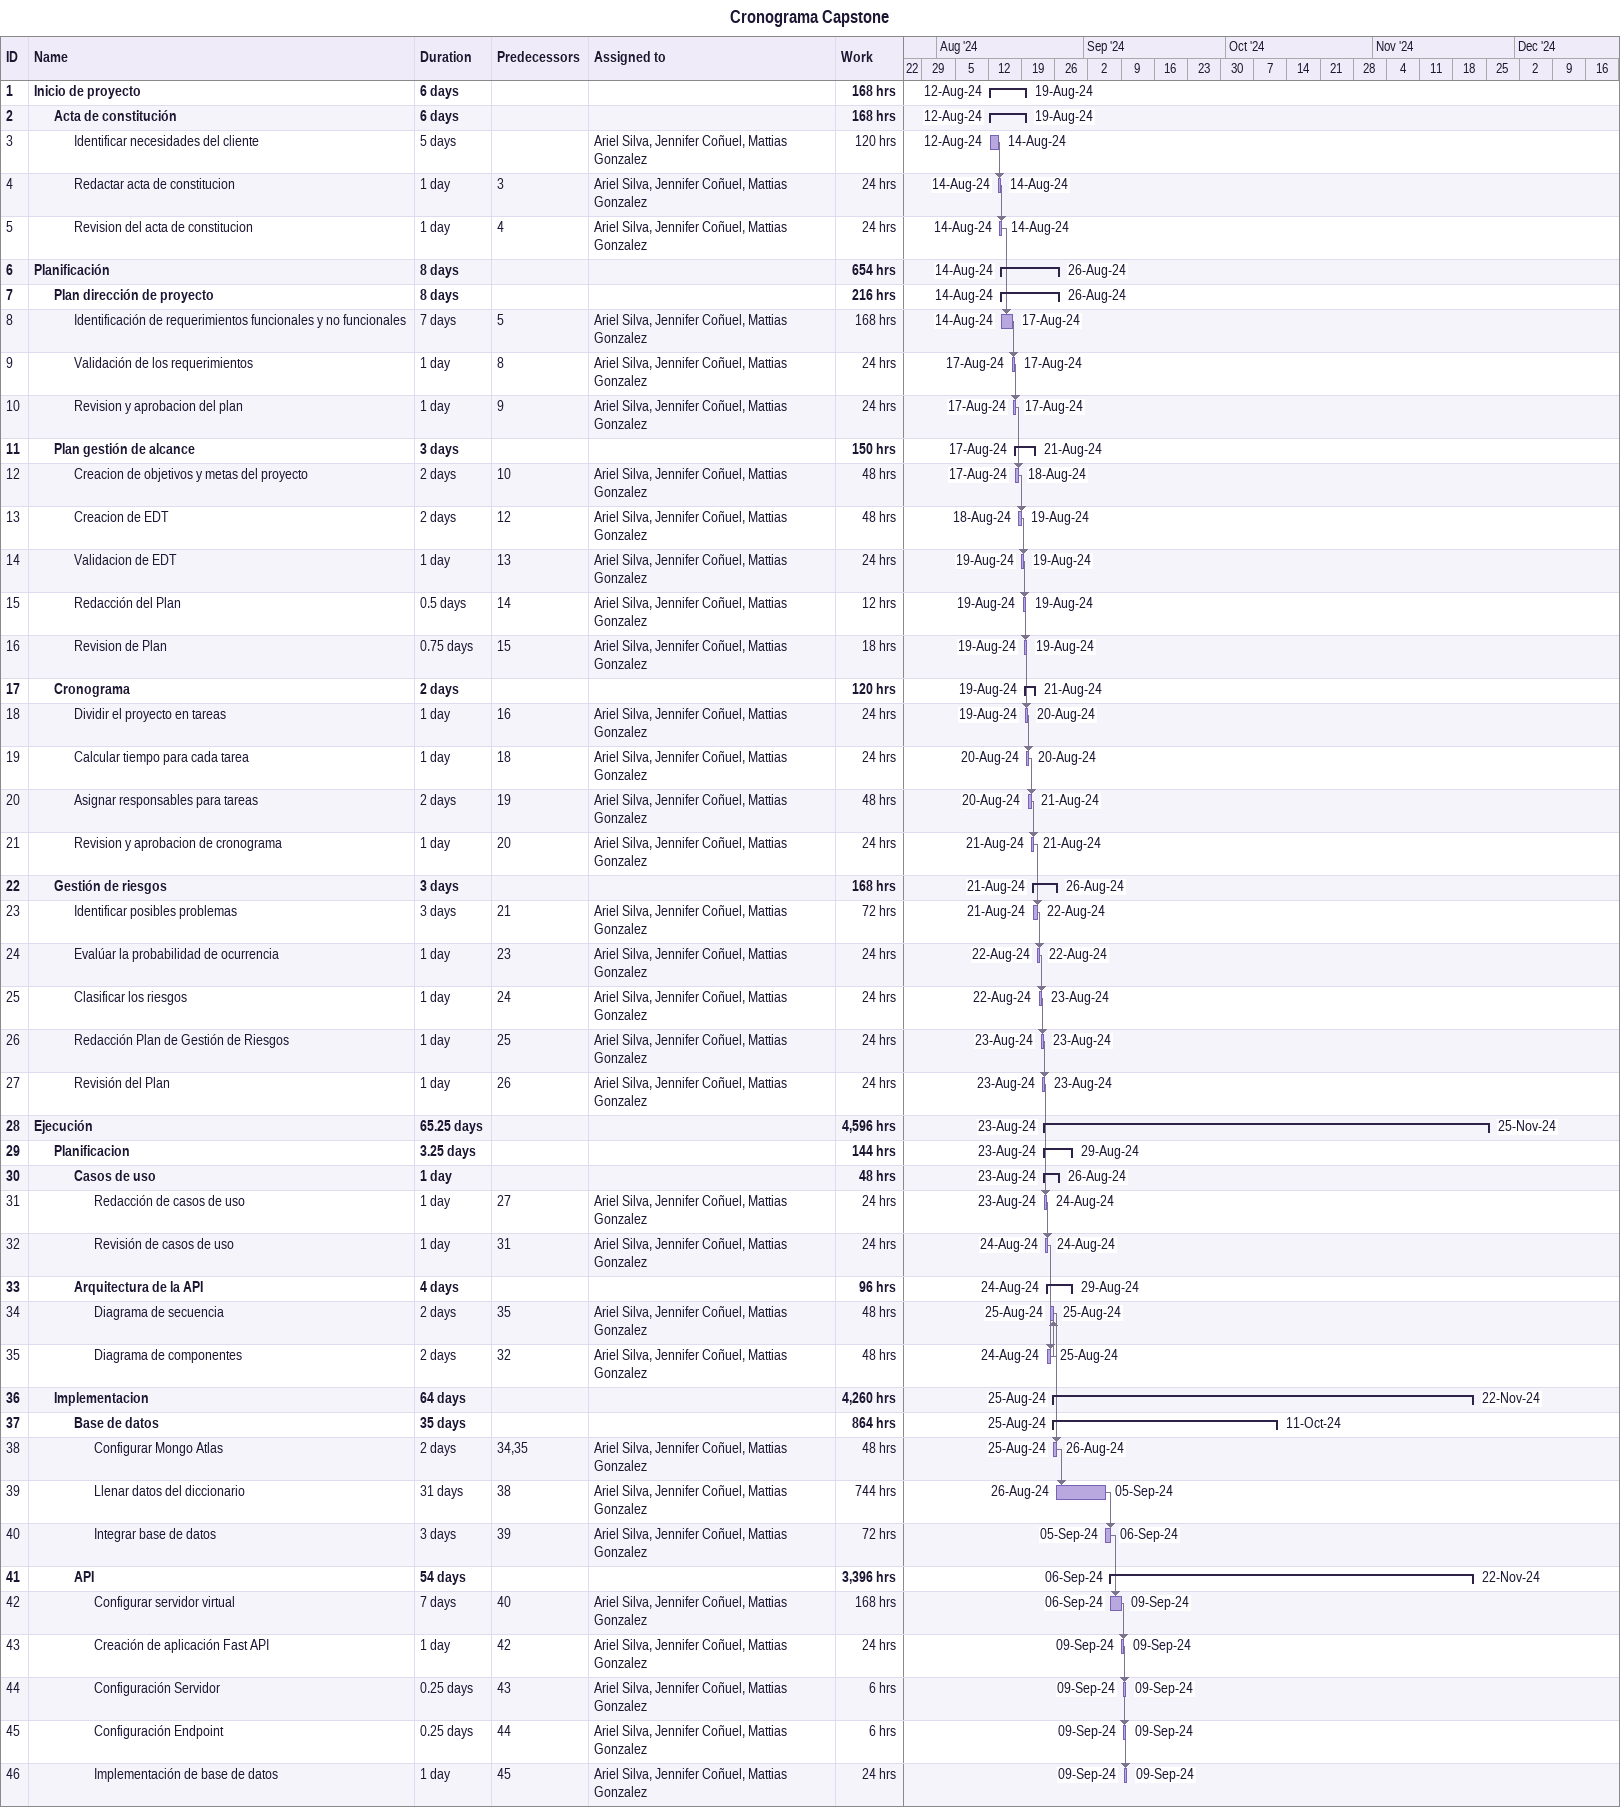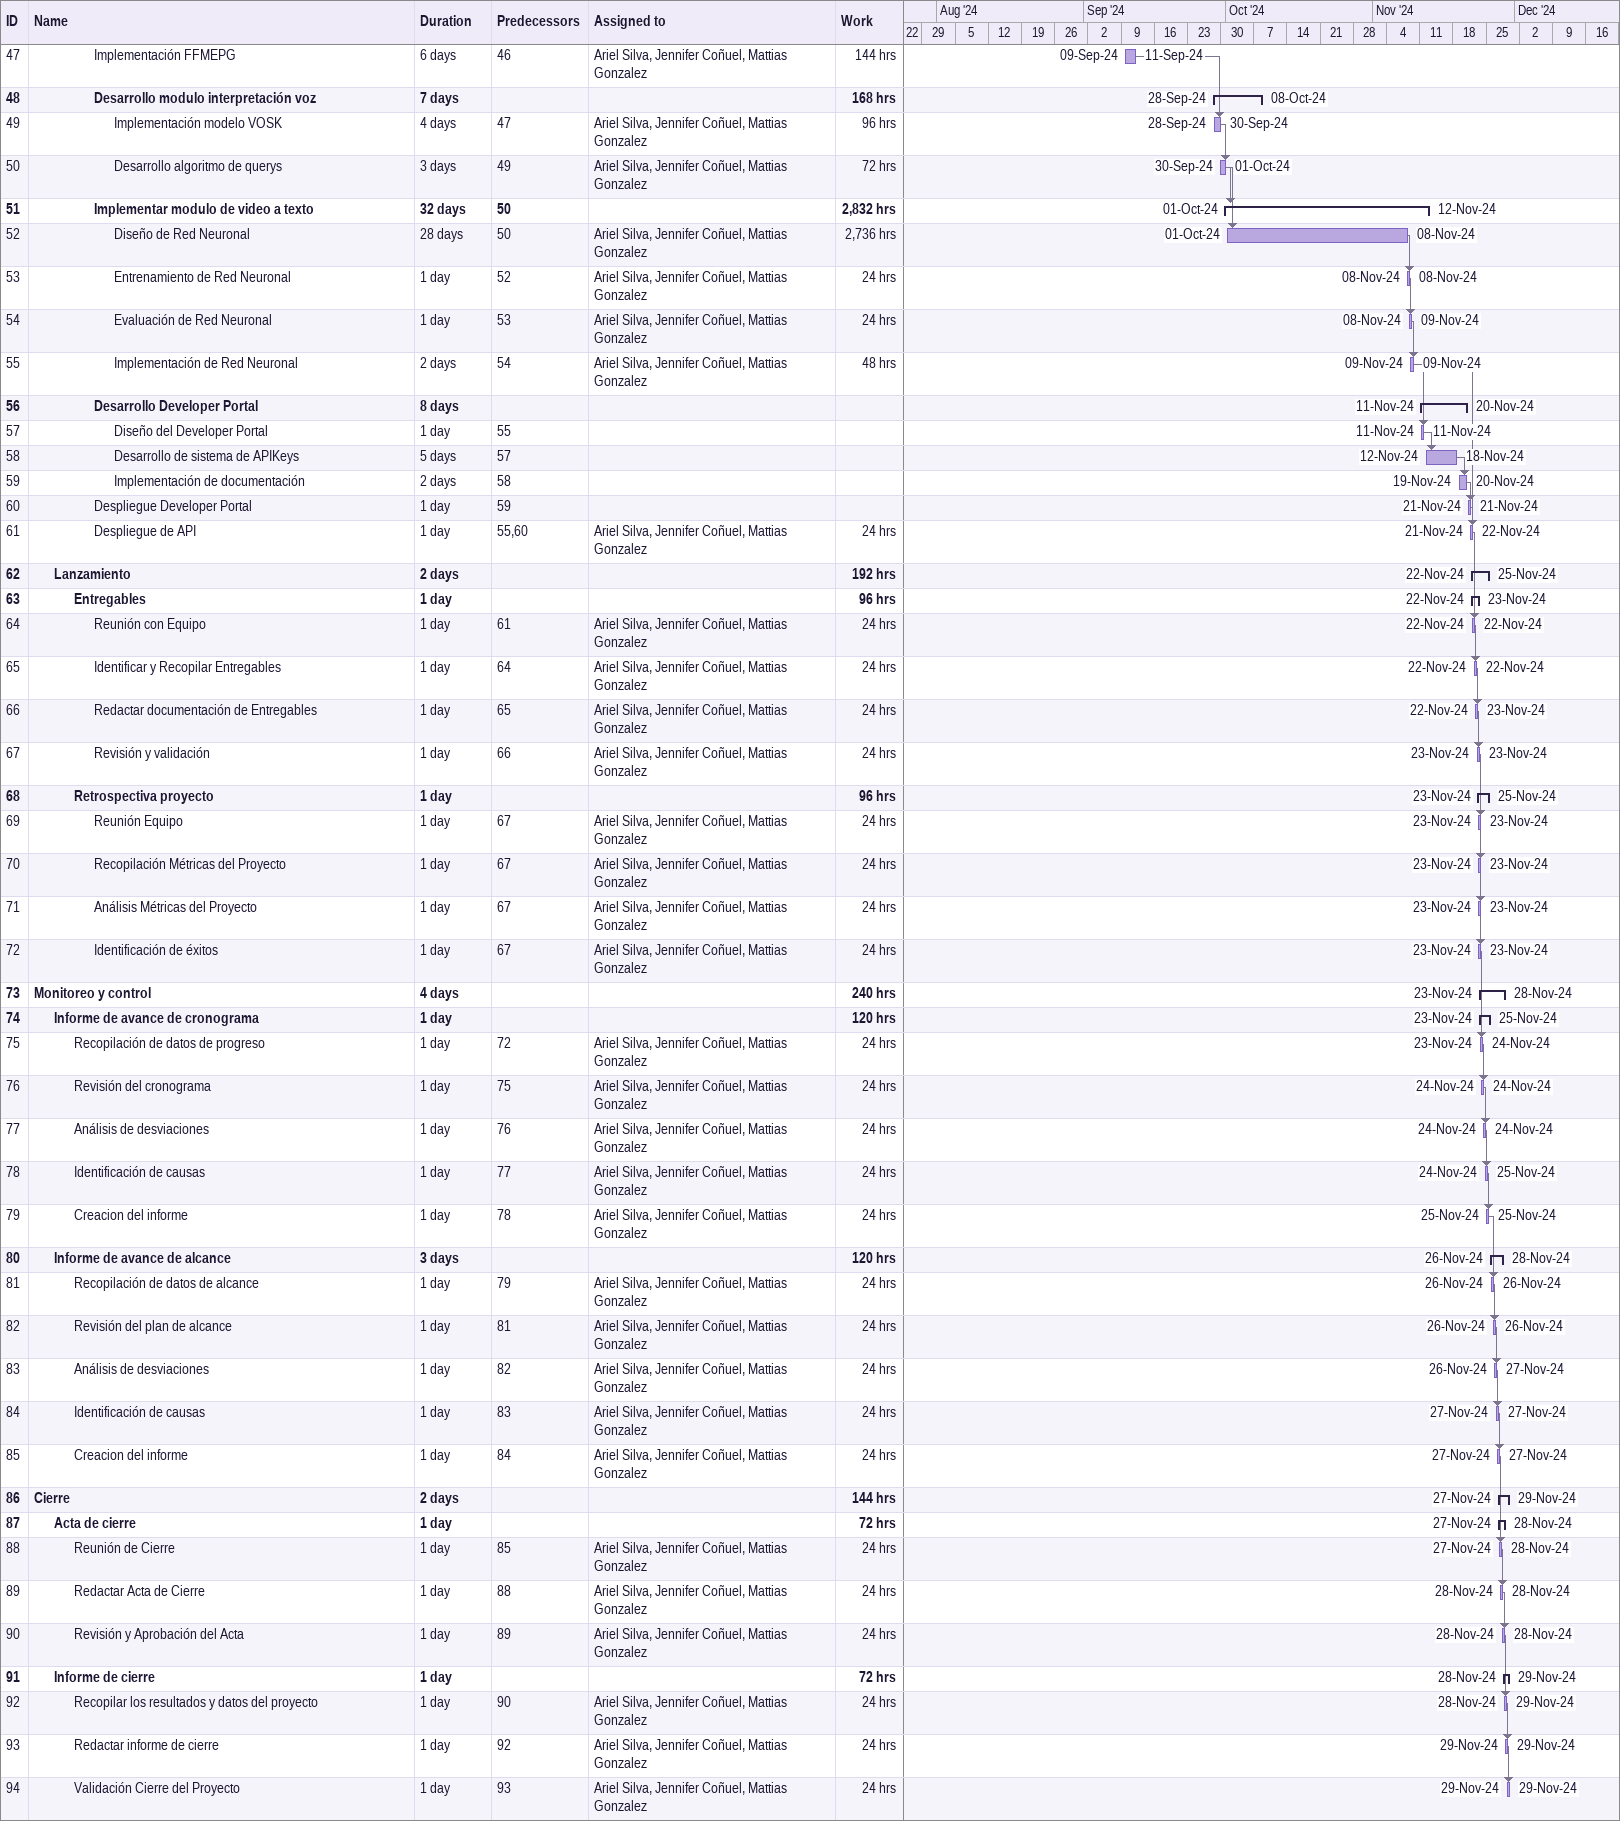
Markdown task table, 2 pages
Cronograma Capstone

| ID | Level | Task | Duration | Start | Finish | Predecessors | Resources | Work (h) |
|---|---|---|---|---|---|---|---|---|
| 1 | 1 | **Inicio de proyecto** | 6d | 2024-08-12 | 2024-08-19 |  |  | 168 |
| 2 | 2 | **Acta de constitución** | 6d | 2024-08-12 | 2024-08-19 |  |  | 168 |
| 3 | 3 | Identificar necesidades del cliente | 5d | 2024-08-12 | 2024-08-14 |  | Ariel Silva, Jennifer Coñuel, Mattias Gonzalez | 120 |
| 4 | 3 | Redactar acta de constitucion | 1d | 2024-08-14 | 2024-08-14 | 3 | Ariel Silva, Jennifer Coñuel, Mattias Gonzalez | 24 |
| 5 | 3 | Revision del acta de constitucion | 1d | 2024-08-14 | 2024-08-14 | 4 | Ariel Silva, Jennifer Coñuel, Mattias Gonzalez | 24 |
| 6 | 1 | **Planificación** | 8d | 2024-08-14 | 2024-08-26 |  |  | 654 |
| 7 | 2 | **Plan dirección de proyecto** | 8d | 2024-08-14 | 2024-08-26 |  |  | 216 |
| 8 | 3 | Identificación de requerimientos funcionales y no funcionales | 7d | 2024-08-14 | 2024-08-17 | 5 | Ariel Silva, Jennifer Coñuel, Mattias Gonzalez | 168 |
| 9 | 3 | Validación de los requerimientos | 1d | 2024-08-17 | 2024-08-17 | 8 | Ariel Silva, Jennifer Coñuel, Mattias Gonzalez | 24 |
| 10 | 3 | Revision y aprobacion del plan | 1d | 2024-08-17 | 2024-08-17 | 9 | Ariel Silva, Jennifer Coñuel, Mattias Gonzalez | 24 |
| 11 | 2 | **Plan gestión de alcance** | 3d | 2024-08-17 | 2024-08-21 |  |  | 150 |
| 12 | 3 | Creacion de objetivos y metas del proyecto | 2d | 2024-08-17 | 2024-08-18 | 10 | Ariel Silva, Jennifer Coñuel, Mattias Gonzalez | 48 |
| 13 | 3 | Creacion de EDT | 2d | 2024-08-18 | 2024-08-19 | 12 | Ariel Silva, Jennifer Coñuel, Mattias Gonzalez | 48 |
| 14 | 3 | Validacion de EDT | 1d | 2024-08-19 | 2024-08-19 | 13 | Ariel Silva, Jennifer Coñuel, Mattias Gonzalez | 24 |
| 15 | 3 | Redacción del Plan | 0.5d | 2024-08-19 | 2024-08-19 | 14 | Ariel Silva, Jennifer Coñuel, Mattias Gonzalez | 12 |
| 16 | 3 | Revision de Plan | 0.75d | 2024-08-19 | 2024-08-19 | 15 | Ariel Silva, Jennifer Coñuel, Mattias Gonzalez | 18 |
| 17 | 2 | **Cronograma** | 2d | 2024-08-19 | 2024-08-21 |  |  | 120 |
| 18 | 3 | Dividir el proyecto en tareas | 1d | 2024-08-19 | 2024-08-20 | 16 | Ariel Silva, Jennifer Coñuel, Mattias Gonzalez | 24 |
| 19 | 3 | Calcular tiempo para cada tarea | 1d | 2024-08-20 | 2024-08-20 | 18 | Ariel Silva, Jennifer Coñuel, Mattias Gonzalez | 24 |
| 20 | 3 | Asignar responsables para tareas | 2d | 2024-08-20 | 2024-08-21 | 19 | Ariel Silva, Jennifer Coñuel, Mattias Gonzalez | 48 |
| 21 | 3 | Revision y aprobacion de cronograma | 1d | 2024-08-21 | 2024-08-21 | 20 | Ariel Silva, Jennifer Coñuel, Mattias Gonzalez | 24 |
| 22 | 2 | **Gestión de riesgos** | 3d | 2024-08-21 | 2024-08-26 |  |  | 168 |
| 23 | 3 | Identificar posibles problemas | 3d | 2024-08-21 | 2024-08-22 | 21 | Ariel Silva, Jennifer Coñuel, Mattias Gonzalez | 72 |
| 24 | 3 | Evalúar la probabilidad de ocurrencia | 1d | 2024-08-22 | 2024-08-22 | 23 | Ariel Silva, Jennifer Coñuel, Mattias Gonzalez | 24 |
| 25 | 3 | Clasificar los riesgos | 1d | 2024-08-22 | 2024-08-23 | 24 | Ariel Silva, Jennifer Coñuel, Mattias Gonzalez | 24 |
| 26 | 3 | Redacción Plan de Gestión de Riesgos | 1d | 2024-08-23 | 2024-08-23 | 25 | Ariel Silva, Jennifer Coñuel, Mattias Gonzalez | 24 |
| 27 | 3 | Revisión del Plan | 1d | 2024-08-23 | 2024-08-23 | 26 | Ariel Silva, Jennifer Coñuel, Mattias Gonzalez | 24 |
| 28 | 1 | **Ejecución** | 65.25d | 2024-08-23 | 2024-11-25 |  |  | 4596 |
| 29 | 2 | **Planificacion** | 3.25d | 2024-08-23 | 2024-08-29 |  |  | 144 |
| 30 | 3 | **Casos de uso** | 1d | 2024-08-23 | 2024-08-26 |  |  | 48 |
| 31 | 4 | Redacción de casos de uso | 1d | 2024-08-23 | 2024-08-24 | 27 | Ariel Silva, Jennifer Coñuel, Mattias Gonzalez | 24 |
| 32 | 4 | Revisión de casos de uso | 1d | 2024-08-24 | 2024-08-24 | 31 | Ariel Silva, Jennifer Coñuel, Mattias Gonzalez | 24 |
| 33 | 3 | **Arquitectura de la API** | 4d | 2024-08-24 | 2024-08-29 |  |  | 96 |
| 34 | 4 | Diagrama de secuencia | 2d | 2024-08-25 | 2024-08-25 | 35 | Ariel Silva, Jennifer Coñuel, Mattias Gonzalez | 48 |
| 35 | 4 | Diagrama de componentes | 2d | 2024-08-24 | 2024-08-25 | 32 | Ariel Silva, Jennifer Coñuel, Mattias Gonzalez | 48 |
| 36 | 2 | **Implementacion** | 64d | 2024-08-25 | 2024-11-22 |  |  | 4260 |
| 37 | 3 | **Base de datos** | 35d | 2024-08-25 | 2024-10-11 |  |  | 864 |
| 38 | 4 | Configurar Mongo Atlas | 2d | 2024-08-25 | 2024-08-26 | 34, 35 | Ariel Silva, Jennifer Coñuel, Mattias Gonzalez | 48 |
| 39 | 4 | Llenar datos del diccionario | 31d | 2024-08-26 | 2024-09-05 | 38 | Ariel Silva, Jennifer Coñuel, Mattias Gonzalez | 744 |
| 40 | 4 | Integrar base de datos | 3d | 2024-09-05 | 2024-09-06 | 39 | Ariel Silva, Jennifer Coñuel, Mattias Gonzalez | 72 |
| 41 | 3 | **API** | 54d | 2024-09-06 | 2024-11-22 |  |  | 3396 |
| 42 | 4 | Configurar servidor virtual | 7d | 2024-09-06 | 2024-09-09 | 40 | Ariel Silva, Jennifer Coñuel, Mattias Gonzalez | 168 |
| 43 | 4 | Creación de aplicación Fast API | 1d | 2024-09-09 | 2024-09-09 | 42 | Ariel Silva, Jennifer Coñuel, Mattias Gonzalez | 24 |
| 44 | 4 | Configuración Servidor | 0.25d | 2024-09-09 | 2024-09-09 | 43 | Ariel Silva, Jennifer Coñuel, Mattias Gonzalez | 6 |
| 45 | 4 | Configuración Endpoint | 0.25d | 2024-09-09 | 2024-09-09 | 44 | Ariel Silva, Jennifer Coñuel, Mattias Gonzalez | 6 |
| 46 | 4 | Implementación de base de datos | 1d | 2024-09-09 | 2024-09-09 | 45 | Ariel Silva, Jennifer Coñuel, Mattias Gonzalez | 24 |
| 47 | 4 | Implementación FFMEPG | 6d | 2024-09-09 | 2024-09-11 | 46 | Ariel Silva, Jennifer Coñuel, Mattias Gonzalez | 144 |
| 48 | 4 | **Desarrollo modulo interpretación voz** | 7d | 2024-09-28 | 2024-10-08 |  |  | 168 |
| 49 | 5 | Implementación modelo VOSK | 4d | 2024-09-28 | 2024-09-30 | 47 | Ariel Silva, Jennifer Coñuel, Mattias Gonzalez | 96 |
| 50 | 5 | Desarrollo algoritmo de querys | 3d | 2024-09-30 | 2024-10-01 | 49 | Ariel Silva, Jennifer Coñuel, Mattias Gonzalez | 72 |
| 51 | 4 | **Implementar modulo de video a texto** | 32d | 2024-10-01 | 2024-11-12 | 50 |  | 2832 |
| 52 | 5 | Diseño de Red Neuronal | 28d | 2024-10-01 | 2024-11-08 | 50 | Ariel Silva, Jennifer Coñuel, Mattias Gonzalez | 2736 |
| 53 | 5 | Entrenamiento de Red Neuronal | 1d | 2024-11-08 | 2024-11-08 | 52 | Ariel Silva, Jennifer Coñuel, Mattias Gonzalez | 24 |
| 54 | 5 | Evaluación de Red Neuronal | 1d | 2024-11-08 | 2024-11-09 | 53 | Ariel Silva, Jennifer Coñuel, Mattias Gonzalez | 24 |
| 55 | 5 | Implementación de Red Neuronal | 2d | 2024-11-09 | 2024-11-09 | 54 | Ariel Silva, Jennifer Coñuel, Mattias Gonzalez | 48 |
| 56 | 4 | **Desarrollo Developer Portal** | 8d | 2024-11-11 | 2024-11-20 |  |  |  |
| 57 | 5 | Diseño del Developer Portal | 1d | 2024-11-11 | 2024-11-11 | 55 |  |  |
| 58 | 5 | Desarrollo de sistema de APIKeys | 5d | 2024-11-12 | 2024-11-18 | 57 |  |  |
| 59 | 5 | Implementación de documentación | 2d | 2024-11-19 | 2024-11-20 | 58 |  |  |
| 60 | 4 | Despliegue Developer Portal | 1d | 2024-11-21 | 2024-11-21 | 59 |  |  |
| 61 | 4 | Despliegue de API | 1d | 2024-11-21 | 2024-11-22 | 55, 60 | Ariel Silva, Jennifer Coñuel, Mattias Gonzalez | 24 |
| 62 | 2 | **Lanzamiento** | 2d | 2024-11-22 | 2024-11-25 |  |  | 192 |
| 63 | 3 | **Entregables** | 1d | 2024-11-22 | 2024-11-23 |  |  | 96 |
| 64 | 4 | Reunión con Equipo | 1d | 2024-11-22 | 2024-11-22 | 61 | Ariel Silva, Jennifer Coñuel, Mattias Gonzalez | 24 |
| 65 | 4 | Identificar y Recopilar Entregables | 1d | 2024-11-22 | 2024-11-22 | 64 | Ariel Silva, Jennifer Coñuel, Mattias Gonzalez | 24 |
| 66 | 4 | Redactar documentación de Entregables | 1d | 2024-11-22 | 2024-11-23 | 65 | Ariel Silva, Jennifer Coñuel, Mattias Gonzalez | 24 |
| 67 | 4 | Revisión y validación | 1d | 2024-11-23 | 2024-11-23 | 66 | Ariel Silva, Jennifer Coñuel, Mattias Gonzalez | 24 |
| 68 | 3 | **Retrospectiva proyecto** | 1d | 2024-11-23 | 2024-11-25 |  |  | 96 |
| 69 | 4 | Reunión Equipo | 1d | 2024-11-23 | 2024-11-23 | 67 | Ariel Silva, Jennifer Coñuel, Mattias Gonzalez | 24 |
| 70 | 4 | Recopilación Métricas del Proyecto | 1d | 2024-11-23 | 2024-11-23 | 67 | Ariel Silva, Jennifer Coñuel, Mattias Gonzalez | 24 |
| 71 | 4 | Análisis Métricas del Proyecto | 1d | 2024-11-23 | 2024-11-23 | 67 | Ariel Silva, Jennifer Coñuel, Mattias Gonzalez | 24 |
| 72 | 4 | Identificación de éxitos | 1d | 2024-11-23 | 2024-11-23 | 67 | Ariel Silva, Jennifer Coñuel, Mattias Gonzalez | 24 |
| 73 | 1 | **Monitoreo y control** | 4d | 2024-11-23 | 2024-11-28 |  |  | 240 |
| 74 | 2 | **Informe de avance de cronograma** | 1d | 2024-11-23 | 2024-11-25 |  |  | 120 |
| 75 | 3 | Recopilación de datos de progreso | 1d | 2024-11-23 | 2024-11-24 | 72 | Ariel Silva, Jennifer Coñuel, Mattias Gonzalez | 24 |
| 76 | 3 | Revisión del cronograma | 1d | 2024-11-24 | 2024-11-24 | 75 | Ariel Silva, Jennifer Coñuel, Mattias Gonzalez | 24 |
| 77 | 3 | Análisis de desviaciones | 1d | 2024-11-24 | 2024-11-24 | 76 | Ariel Silva, Jennifer Coñuel, Mattias Gonzalez | 24 |
| 78 | 3 | Identificación de causas | 1d | 2024-11-24 | 2024-11-25 | 77 | Ariel Silva, Jennifer Coñuel, Mattias Gonzalez | 24 |
| 79 | 3 | Creacion del informe | 1d | 2024-11-25 | 2024-11-25 | 78 | Ariel Silva, Jennifer Coñuel, Mattias Gonzalez | 24 |
| 80 | 2 | **Informe de avance de alcance** | 3d | 2024-11-26 | 2024-11-28 |  |  | 120 |
| 81 | 3 | Recopilación de datos de alcance | 1d | 2024-11-26 | 2024-11-26 | 79 | Ariel Silva, Jennifer Coñuel, Mattias Gonzalez | 24 |
| 82 | 3 | Revisión del plan de alcance | 1d | 2024-11-26 | 2024-11-26 | 81 | Ariel Silva, Jennifer Coñuel, Mattias Gonzalez | 24 |
| 83 | 3 | Análisis de desviaciones | 1d | 2024-11-26 | 2024-11-27 | 82 | Ariel Silva, Jennifer Coñuel, Mattias Gonzalez | 24 |
| 84 | 3 | Identificación de causas | 1d | 2024-11-27 | 2024-11-27 | 83 | Ariel Silva, Jennifer Coñuel, Mattias Gonzalez | 24 |
| 85 | 3 | Creacion del informe | 1d | 2024-11-27 | 2024-11-27 | 84 | Ariel Silva, Jennifer Coñuel, Mattias Gonzalez | 24 |
| 86 | 1 | **Cierre** | 2d | 2024-11-27 | 2024-11-29 |  |  | 144 |
| 87 | 2 | **Acta de cierre** | 1d | 2024-11-27 | 2024-11-28 |  |  | 72 |
| 88 | 3 | Reunión de Cierre | 1d | 2024-11-27 | 2024-11-28 | 85 | Ariel Silva, Jennifer Coñuel, Mattias Gonzalez | 24 |
| 89 | 3 | Redactar Acta de Cierre | 1d | 2024-11-28 | 2024-11-28 | 88 | Ariel Silva, Jennifer Coñuel, Mattias Gonzalez | 24 |
| 90 | 3 | Revisión y Aprobación del Acta | 1d | 2024-11-28 | 2024-11-28 | 89 | Ariel Silva, Jennifer Coñuel, Mattias Gonzalez | 24 |
| 91 | 2 | **Informe de cierre** | 1d | 2024-11-28 | 2024-11-29 |  |  | 72 |
| 92 | 3 | Recopilar los resultados y datos del proyecto | 1d | 2024-11-28 | 2024-11-29 | 90 | Ariel Silva, Jennifer Coñuel, Mattias Gonzalez | 24 |
| 93 | 3 | Redactar informe de cierre | 1d | 2024-11-29 | 2024-11-29 | 92 | Ariel Silva, Jennifer Coñuel, Mattias Gonzalez | 24 |
| 94 | 3 | Validación Cierre del Proyecto | 1d | 2024-11-29 | 2024-11-29 | 93 | Ariel Silva, Jennifer Coñuel, Mattias Gonzalez | 24 |
